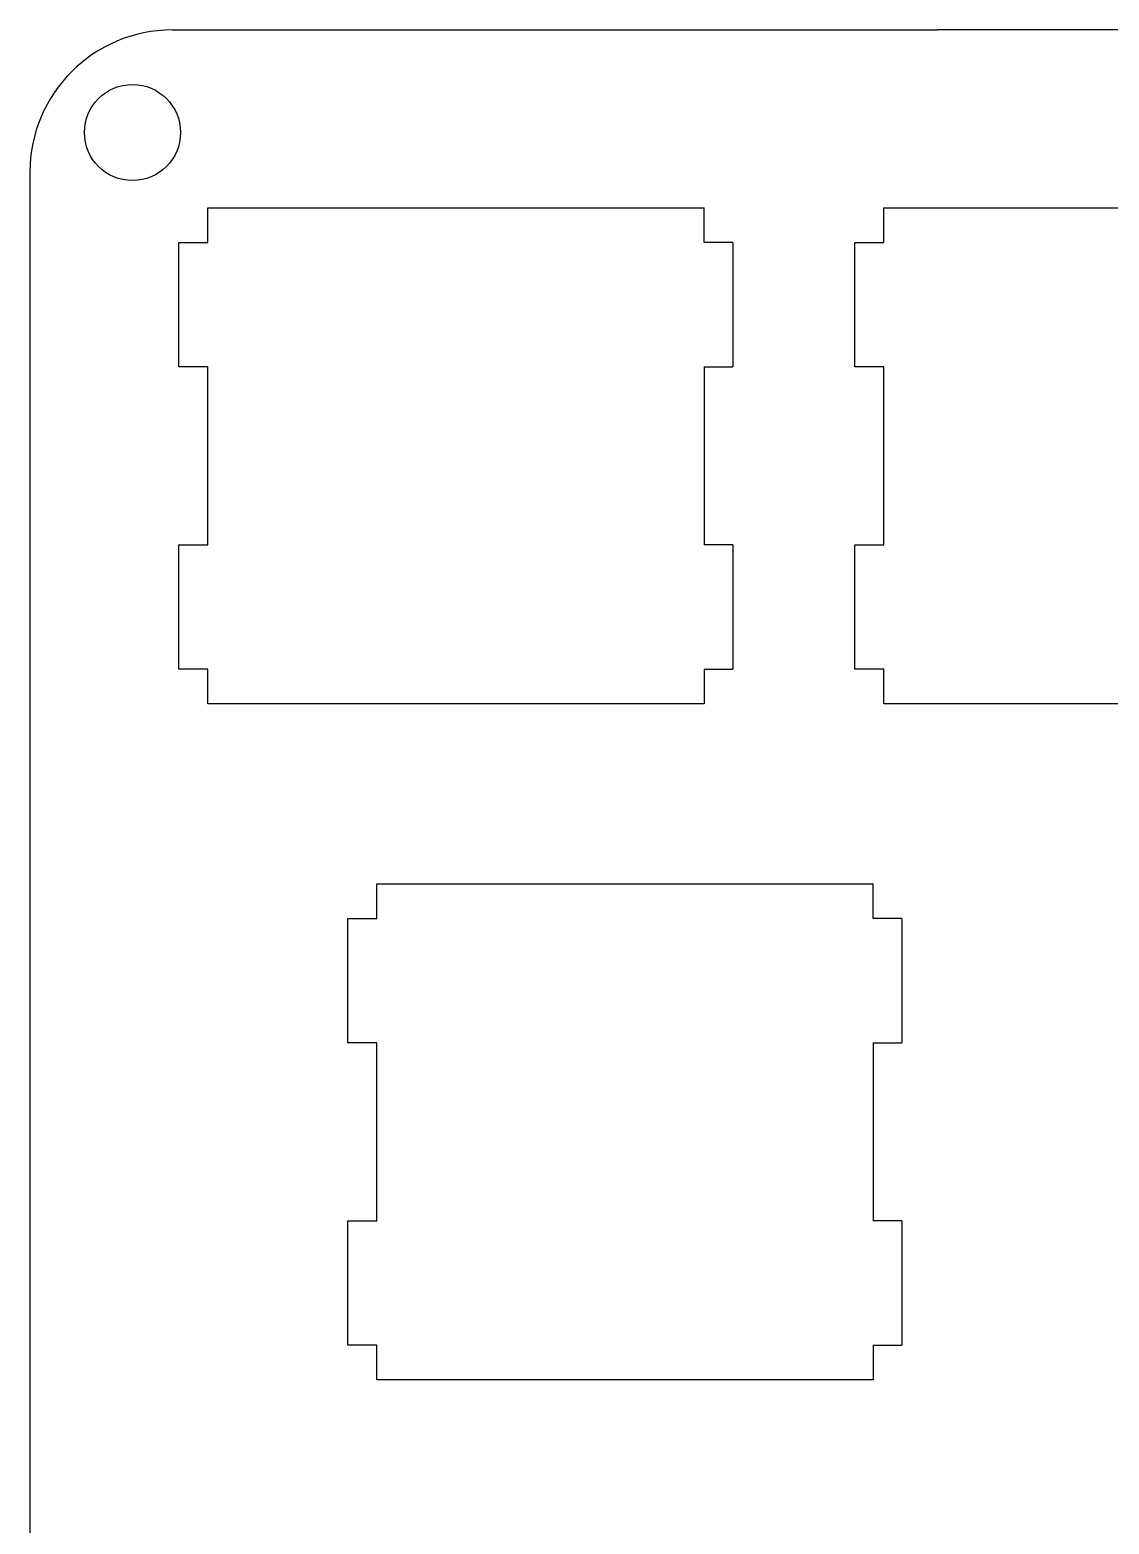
# Model space of a CAD drawing. Extents: x 14 to 304, y 9 to 109.
# Drawn here: x 14.13 to 44.46, y 67.31 to 109.31 of the extents above; entities that cross this region are included whole.
import ezdxf

# ---------------------------------------------------------------- set-up
doc = ezdxf.new("R2010")
doc.units = 0
doc.layers.add('LAYER_1', color=7, linetype='CONTINUOUS')

msp = doc.modelspace()

# ---------------------------------------------------------------- linework, layer by layer
at = {"layer": 'LAYER_1', "linetype": 'BYBLOCK'}
for p, q in [((18.126, 109.31), (39.626, 109.31)), ((300.07, 109.313), (39.626, 109.31)), ((14.126, 105.31), (14.126, 32.37))]:
    msp.add_line(p, q, dxfattribs=at)
for points in [[(19.127, 104.313, 0), (19.197, 104.313, 0), (19.401, 104.313, 0), (19.726, 104.313, 0), (20.16, 104.313, 0), (20.69, 104.313, 0), (21.306, 104.313, 0), (21.994, 104.313, 0), (22.742, 104.313, 0), (23.539, 104.313, 0), (24.372, 104.313, 0), (25.23, 104.313, 0), (26.099, 104.313, 0), (26.969, 104.313, 0), (27.826, 104.313, 0), (28.659, 104.313, 0), (29.456, 104.313, 0), (30.205, 104.313, 0), (30.893, 104.313, 0), (31.508, 104.313, 0), (32.039, 104.313, 0), (32.473, 104.313, 0), (32.797, 104.313, 0), (33.001, 104.313, 0), (33.072, 104.313, 0)], [(19.127, 103.334, 0), (19.127, 103.339, 0), (19.127, 103.353, 0), (19.127, 103.376, 0), (19.127, 103.406, 0), (19.127, 103.444, 0), (19.127, 103.487, 0), (19.127, 103.535, 0), (19.127, 103.588, 0), (19.127, 103.644, 0), (19.127, 103.702, 0), (19.127, 103.762, 0), (19.127, 103.823, 0), (19.127, 103.884, 0), (19.127, 103.944, 0), (19.127, 104.003, 0), (19.127, 104.059, 0), (19.127, 104.111, 0), (19.127, 104.16, 0), (19.127, 104.203, 0), (19.127, 104.24, 0), (19.127, 104.271, 0), (19.127, 104.293, 0), (19.127, 104.308, 0), (19.127, 104.313, 0)], [(33.072, 103.334, 0), (33.072, 103.339, 0), (33.072, 103.353, 0), (33.072, 103.376, 0), (33.072, 103.406, 0), (33.072, 103.444, 0), (33.072, 103.487, 0), (33.072, 103.535, 0), (33.072, 103.588, 0), (33.072, 103.644, 0), (33.072, 103.702, 0), (33.072, 103.762, 0), (33.072, 103.823, 0), (33.072, 103.884, 0), (33.072, 103.944, 0), (33.072, 104.003, 0), (33.072, 104.059, 0), (33.072, 104.111, 0), (33.072, 104.16, 0), (33.072, 104.203, 0), (33.072, 104.24, 0), (33.072, 104.271, 0), (33.072, 104.293, 0), (33.072, 104.308, 0), (33.072, 104.313, 0)], [(38.127, 104.313, 0), (38.197, 104.313, 0), (38.401, 104.313, 0), (38.726, 104.313, 0), (39.16, 104.313, 0), (39.69, 104.313, 0), (40.306, 104.313, 0), (40.994, 104.313, 0), (41.742, 104.313, 0), (42.539, 104.313, 0), (43.372, 104.313, 0), (44.23, 104.313, 0), (45.099, 104.313, 0)], [(38.127, 103.334, 0), (38.127, 103.339, 0), (38.127, 103.353, 0), (38.127, 103.376, 0), (38.127, 103.406, 0), (38.127, 103.444, 0), (38.127, 103.487, 0), (38.127, 103.535, 0), (38.127, 103.588, 0), (38.127, 103.644, 0), (38.127, 103.702, 0), (38.127, 103.762, 0), (38.127, 103.823, 0), (38.127, 103.884, 0), (38.127, 103.944, 0), (38.127, 104.003, 0), (38.127, 104.059, 0), (38.127, 104.111, 0), (38.127, 104.16, 0), (38.127, 104.203, 0), (38.127, 104.24, 0), (38.127, 104.271, 0), (38.127, 104.293, 0), (38.127, 104.308, 0), (38.127, 104.313, 0)], [(18.315, 99.84, 0), (18.315, 99.858, 0), (18.315, 99.909, 0), (18.315, 99.99, 0), (18.315, 100.099, 0), (18.315, 100.232, 0), (18.315, 100.386, 0), (18.315, 100.558, 0), (18.315, 100.746, 0), (18.315, 100.946, 0), (18.315, 101.154, 0), (18.315, 101.369, 0), (18.315, 101.587, 0), (18.315, 101.805, 0), (18.315, 102.02, 0), (18.315, 102.228, 0), (18.315, 102.428, 0), (18.315, 102.616, 0), (18.315, 102.788, 0), (18.315, 102.942, 0), (18.315, 103.075, 0), (18.315, 103.184, 0), (18.315, 103.265, 0), (18.315, 103.316, 0), (18.315, 103.334, 0)], [(18.315, 103.334, 0), (18.319, 103.334, 0), (18.331, 103.334, 0), (18.35, 103.334, 0), (18.375, 103.334, 0), (18.406, 103.334, 0), (18.442, 103.334, 0), (18.482, 103.334, 0), (18.526, 103.334, 0), (18.572, 103.334, 0), (18.62, 103.334, 0), (18.67, 103.334, 0), (18.721, 103.334, 0), (18.772, 103.334, 0), (18.821, 103.334, 0), (18.87, 103.334, 0), (18.916, 103.334, 0), (18.96, 103.334, 0), (19, 103.334, 0), (19.036, 103.334, 0), (19.067, 103.334, 0), (19.092, 103.334, 0), (19.111, 103.334, 0), (19.123, 103.334, 0), (19.127, 103.334, 0)], [(33.883, 103.334, 0), (33.879, 103.334, 0), (33.867, 103.334, 0), (33.848, 103.334, 0), (33.823, 103.334, 0), (33.792, 103.334, 0), (33.756, 103.334, 0), (33.716, 103.334, 0), (33.673, 103.334, 0), (33.626, 103.334, 0), (33.578, 103.334, 0), (33.528, 103.334, 0), (33.477, 103.334, 0), (33.427, 103.334, 0), (33.377, 103.334, 0), (33.328, 103.334, 0), (33.282, 103.334, 0), (33.239, 103.334, 0), (33.199, 103.334, 0), (33.163, 103.334, 0), (33.132, 103.334, 0), (33.107, 103.334, 0), (33.088, 103.334, 0), (33.076, 103.334, 0), (33.072, 103.334, 0)], [(33.883, 103.334, 0), (33.883, 103.316, 0), (33.883, 103.265, 0), (33.883, 103.184, 0), (33.883, 103.075, 0), (33.883, 102.942, 0), (33.883, 102.788, 0), (33.883, 102.616, 0), (33.883, 102.428, 0), (33.883, 102.228, 0), (33.883, 102.02, 0), (33.883, 101.805, 0), (33.883, 101.587, 0), (33.883, 101.369, 0), (33.883, 101.154, 0), (33.883, 100.946, 0), (33.883, 100.746, 0), (33.883, 100.558, 0), (33.883, 100.386, 0), (33.883, 100.232, 0), (33.883, 100.099, 0), (33.883, 99.99, 0), (33.883, 99.909, 0), (33.883, 99.858, 0), (33.883, 99.84, 0)], [(37.315, 99.84, 0), (37.315, 99.858, 0), (37.315, 99.909, 0), (37.315, 99.99, 0), (37.315, 100.099, 0), (37.315, 100.232, 0), (37.315, 100.386, 0), (37.315, 100.558, 0), (37.315, 100.746, 0), (37.315, 100.946, 0), (37.315, 101.154, 0), (37.315, 101.369, 0), (37.315, 101.587, 0), (37.315, 101.805, 0), (37.315, 102.02, 0), (37.315, 102.228, 0), (37.315, 102.428, 0), (37.315, 102.616, 0), (37.315, 102.788, 0), (37.315, 102.942, 0), (37.315, 103.075, 0), (37.315, 103.184, 0), (37.315, 103.265, 0), (37.315, 103.316, 0), (37.315, 103.334, 0)], [(37.315, 103.334, 0), (37.319, 103.334, 0), (37.331, 103.334, 0), (37.35, 103.334, 0), (37.375, 103.334, 0), (37.406, 103.334, 0), (37.442, 103.334, 0), (37.482, 103.334, 0), (37.526, 103.334, 0), (37.572, 103.334, 0), (37.62, 103.334, 0), (37.67, 103.334, 0), (37.721, 103.334, 0), (37.772, 103.334, 0), (37.821, 103.334, 0), (37.87, 103.334, 0), (37.916, 103.334, 0), (37.96, 103.334, 0), (38, 103.334, 0), (38.036, 103.334, 0), (38.067, 103.334, 0), (38.092, 103.334, 0), (38.111, 103.334, 0), (38.123, 103.334, 0), (38.127, 103.334, 0)], [(19.127, 99.84, 0), (19.123, 99.84, 0), (19.111, 99.84, 0), (19.092, 99.84, 0), (19.067, 99.84, 0), (19.036, 99.84, 0), (19, 99.84, 0), (18.96, 99.84, 0), (18.916, 99.84, 0), (18.87, 99.84, 0), (18.821, 99.84, 0), (18.772, 99.84, 0), (18.721, 99.84, 0), (18.67, 99.84, 0), (18.62, 99.84, 0), (18.572, 99.84, 0), (18.526, 99.84, 0), (18.482, 99.84, 0), (18.442, 99.84, 0), (18.406, 99.84, 0), (18.375, 99.84, 0), (18.35, 99.84, 0), (18.331, 99.84, 0), (18.319, 99.84, 0), (18.315, 99.84, 0)], [(19.127, 94.84, 0), (19.127, 94.865, 0), (19.127, 94.938, 0), (19.127, 95.055, 0), (19.127, 95.21, 0), (19.127, 95.401, 0), (19.127, 95.621, 0), (19.127, 95.868, 0), (19.127, 96.136, 0), (19.127, 96.422, 0), (19.127, 96.721, 0), (19.127, 97.028, 0), (19.127, 97.34, 0), (19.127, 97.652, 0), (19.127, 97.959, 0), (19.127, 98.258, 0), (19.127, 98.544, 0), (19.127, 98.812, 0), (19.127, 99.059, 0), (19.127, 99.279, 0), (19.127, 99.47, 0), (19.127, 99.625, 0), (19.127, 99.742, 0), (19.127, 99.815, 0), (19.127, 99.84, 0)], [(33.072, 99.84, 0), (33.072, 99.815, 0), (33.072, 99.742, 0), (33.072, 99.625, 0), (33.072, 99.47, 0), (33.072, 99.279, 0), (33.072, 99.059, 0), (33.072, 98.812, 0), (33.072, 98.544, 0), (33.072, 98.258, 0), (33.072, 97.959, 0), (33.072, 97.652, 0), (33.072, 97.34, 0), (33.072, 97.028, 0), (33.072, 96.721, 0), (33.072, 96.422, 0), (33.072, 96.136, 0), (33.072, 95.868, 0), (33.072, 95.621, 0), (33.072, 95.401, 0), (33.072, 95.21, 0), (33.072, 95.055, 0), (33.072, 94.938, 0), (33.072, 94.865, 0), (33.072, 94.84, 0)], [(33.072, 99.84, 0), (33.076, 99.84, 0), (33.088, 99.84, 0), (33.107, 99.84, 0), (33.132, 99.84, 0), (33.163, 99.84, 0), (33.199, 99.84, 0), (33.239, 99.84, 0), (33.282, 99.84, 0), (33.328, 99.84, 0), (33.377, 99.84, 0), (33.427, 99.84, 0), (33.477, 99.84, 0), (33.528, 99.84, 0), (33.578, 99.84, 0), (33.626, 99.84, 0), (33.673, 99.84, 0), (33.716, 99.84, 0), (33.756, 99.84, 0), (33.792, 99.84, 0), (33.823, 99.84, 0), (33.848, 99.84, 0), (33.867, 99.84, 0), (33.879, 99.84, 0), (33.883, 99.84, 0)], [(38.127, 99.84, 0), (38.123, 99.84, 0), (38.111, 99.84, 0), (38.092, 99.84, 0), (38.067, 99.84, 0), (38.036, 99.84, 0), (38, 99.84, 0), (37.96, 99.84, 0), (37.916, 99.84, 0), (37.87, 99.84, 0), (37.821, 99.84, 0), (37.772, 99.84, 0), (37.721, 99.84, 0), (37.67, 99.84, 0), (37.62, 99.84, 0), (37.572, 99.84, 0), (37.526, 99.84, 0), (37.482, 99.84, 0), (37.442, 99.84, 0), (37.406, 99.84, 0), (37.375, 99.84, 0), (37.35, 99.84, 0), (37.331, 99.84, 0), (37.319, 99.84, 0), (37.315, 99.84, 0)], [(38.127, 94.84, 0), (38.127, 94.865, 0), (38.127, 94.938, 0), (38.127, 95.055, 0), (38.127, 95.21, 0), (38.127, 95.401, 0), (38.127, 95.621, 0), (38.127, 95.868, 0), (38.127, 96.136, 0), (38.127, 96.422, 0), (38.127, 96.721, 0), (38.127, 97.028, 0), (38.127, 97.34, 0), (38.127, 97.652, 0), (38.127, 97.959, 0), (38.127, 98.258, 0), (38.127, 98.544, 0), (38.127, 98.812, 0), (38.127, 99.059, 0), (38.127, 99.279, 0), (38.127, 99.47, 0), (38.127, 99.625, 0), (38.127, 99.742, 0), (38.127, 99.815, 0), (38.127, 99.84, 0)], [(18.315, 91.346, 0), (18.315, 91.364, 0), (18.315, 91.415, 0), (18.315, 91.496, 0), (18.315, 91.605, 0), (18.315, 91.738, 0), (18.315, 91.892, 0), (18.315, 92.064, 0), (18.315, 92.252, 0), (18.315, 92.452, 0), (18.315, 92.66, 0), (18.315, 92.875, 0), (18.315, 93.093, 0), (18.315, 93.311, 0), (18.315, 93.526, 0), (18.315, 93.735, 0), (18.315, 93.934, 0), (18.315, 94.122, 0), (18.315, 94.294, 0), (18.315, 94.448, 0), (18.315, 94.581, 0), (18.315, 94.69, 0), (18.315, 94.771, 0), (18.315, 94.822, 0), (18.315, 94.84, 0)], [(18.315, 94.84, 0), (18.319, 94.84, 0), (18.331, 94.84, 0), (18.35, 94.84, 0), (18.375, 94.84, 0), (18.406, 94.84, 0), (18.442, 94.84, 0), (18.482, 94.84, 0), (18.526, 94.84, 0), (18.572, 94.84, 0), (18.62, 94.84, 0), (18.67, 94.84, 0), (18.721, 94.84, 0), (18.772, 94.84, 0), (18.821, 94.84, 0), (18.87, 94.84, 0), (18.916, 94.84, 0), (18.96, 94.84, 0), (19, 94.84, 0), (19.036, 94.84, 0), (19.067, 94.84, 0), (19.092, 94.84, 0), (19.111, 94.84, 0), (19.123, 94.84, 0), (19.127, 94.84, 0)], [(33.883, 94.84, 0), (33.879, 94.84, 0), (33.867, 94.84, 0), (33.848, 94.84, 0), (33.823, 94.84, 0), (33.792, 94.84, 0), (33.756, 94.84, 0), (33.716, 94.84, 0), (33.673, 94.84, 0), (33.626, 94.84, 0), (33.578, 94.84, 0), (33.528, 94.84, 0), (33.477, 94.84, 0), (33.427, 94.84, 0), (33.377, 94.84, 0), (33.328, 94.84, 0), (33.282, 94.84, 0), (33.239, 94.84, 0), (33.199, 94.84, 0), (33.163, 94.84, 0), (33.132, 94.84, 0), (33.107, 94.84, 0), (33.088, 94.84, 0), (33.076, 94.84, 0), (33.072, 94.84, 0)], [(33.883, 94.84, 0), (33.883, 94.822, 0), (33.883, 94.771, 0), (33.883, 94.69, 0), (33.883, 94.581, 0), (33.883, 94.448, 0), (33.883, 94.294, 0), (33.883, 94.122, 0), (33.883, 93.934, 0), (33.883, 93.735, 0), (33.883, 93.526, 0), (33.883, 93.311, 0), (33.883, 93.093, 0), (33.883, 92.875, 0), (33.883, 92.66, 0), (33.883, 92.452, 0), (33.883, 92.252, 0), (33.883, 92.064, 0), (33.883, 91.892, 0), (33.883, 91.738, 0), (33.883, 91.605, 0), (33.883, 91.496, 0), (33.883, 91.415, 0), (33.883, 91.364, 0), (33.883, 91.346, 0)], [(37.315, 91.346, 0), (37.315, 91.364, 0), (37.315, 91.415, 0), (37.315, 91.496, 0), (37.315, 91.605, 0), (37.315, 91.738, 0), (37.315, 91.892, 0), (37.315, 92.064, 0), (37.315, 92.252, 0), (37.315, 92.452, 0), (37.315, 92.66, 0), (37.315, 92.875, 0), (37.315, 93.093, 0), (37.315, 93.311, 0), (37.315, 93.526, 0), (37.315, 93.735, 0), (37.315, 93.934, 0), (37.315, 94.122, 0), (37.315, 94.294, 0), (37.315, 94.448, 0), (37.315, 94.581, 0), (37.315, 94.69, 0), (37.315, 94.771, 0), (37.315, 94.822, 0), (37.315, 94.84, 0)], [(37.315, 94.84, 0), (37.319, 94.84, 0), (37.331, 94.84, 0), (37.35, 94.84, 0), (37.375, 94.84, 0), (37.406, 94.84, 0), (37.442, 94.84, 0), (37.482, 94.84, 0), (37.526, 94.84, 0), (37.572, 94.84, 0), (37.62, 94.84, 0), (37.67, 94.84, 0), (37.721, 94.84, 0), (37.772, 94.84, 0), (37.821, 94.84, 0), (37.87, 94.84, 0), (37.916, 94.84, 0), (37.96, 94.84, 0), (38, 94.84, 0), (38.036, 94.84, 0), (38.067, 94.84, 0), (38.092, 94.84, 0), (38.111, 94.84, 0), (38.123, 94.84, 0), (38.127, 94.84, 0)], [(19.127, 91.346, 0), (19.123, 91.346, 0), (19.111, 91.346, 0), (19.092, 91.346, 0), (19.067, 91.346, 0), (19.036, 91.346, 0), (19, 91.346, 0), (18.96, 91.346, 0), (18.916, 91.346, 0), (18.87, 91.346, 0), (18.821, 91.346, 0), (18.772, 91.346, 0), (18.721, 91.346, 0), (18.67, 91.346, 0), (18.62, 91.346, 0), (18.572, 91.346, 0), (18.526, 91.346, 0), (18.482, 91.346, 0), (18.442, 91.346, 0), (18.406, 91.346, 0), (18.375, 91.346, 0), (18.35, 91.346, 0), (18.331, 91.346, 0), (18.319, 91.346, 0), (18.315, 91.346, 0)], [(19.127, 90.367, 0), (19.127, 90.372, 0), (19.127, 90.387, 0), (19.127, 90.409, 0), (19.127, 90.44, 0), (19.127, 90.477, 0), (19.127, 90.52, 0), (19.127, 90.569, 0), (19.127, 90.621, 0), (19.127, 90.677, 0), (19.127, 90.736, 0), (19.127, 90.796, 0), (19.127, 90.857, 0), (19.127, 90.918, 0), (19.127, 90.978, 0), (19.127, 91.036, 0), (19.127, 91.092, 0), (19.127, 91.145, 0), (19.127, 91.193, 0), (19.127, 91.236, 0), (19.127, 91.274, 0), (19.127, 91.304, 0), (19.127, 91.327, 0), (19.127, 91.341, 0), (19.127, 91.346, 0)], [(33.072, 91.346, 0), (33.076, 91.346, 0), (33.088, 91.346, 0), (33.107, 91.346, 0), (33.132, 91.346, 0), (33.163, 91.346, 0), (33.199, 91.346, 0), (33.239, 91.346, 0), (33.282, 91.346, 0), (33.328, 91.346, 0), (33.377, 91.346, 0), (33.427, 91.346, 0), (33.477, 91.346, 0), (33.528, 91.346, 0), (33.578, 91.346, 0), (33.626, 91.346, 0), (33.673, 91.346, 0), (33.716, 91.346, 0), (33.756, 91.346, 0), (33.792, 91.346, 0), (33.823, 91.346, 0), (33.848, 91.346, 0), (33.867, 91.346, 0), (33.879, 91.346, 0), (33.883, 91.346, 0)], [(33.072, 91.346, 0), (33.072, 91.341, 0), (33.072, 91.327, 0), (33.072, 91.304, 0), (33.072, 91.274, 0), (33.072, 91.236, 0), (33.072, 91.193, 0), (33.072, 91.145, 0), (33.072, 91.092, 0), (33.072, 91.036, 0), (33.072, 90.978, 0), (33.072, 90.918, 0), (33.072, 90.857, 0), (33.072, 90.796, 0), (33.072, 90.736, 0), (33.072, 90.677, 0), (33.072, 90.621, 0), (33.072, 90.569, 0), (33.072, 90.52, 0), (33.072, 90.477, 0), (33.072, 90.44, 0), (33.072, 90.409, 0), (33.072, 90.387, 0), (33.072, 90.372, 0), (33.072, 90.367, 0)], [(38.127, 91.346, 0), (38.123, 91.346, 0), (38.111, 91.346, 0), (38.092, 91.346, 0), (38.067, 91.346, 0), (38.036, 91.346, 0), (38, 91.346, 0), (37.96, 91.346, 0), (37.916, 91.346, 0), (37.87, 91.346, 0), (37.821, 91.346, 0), (37.772, 91.346, 0), (37.721, 91.346, 0), (37.67, 91.346, 0), (37.62, 91.346, 0), (37.572, 91.346, 0), (37.526, 91.346, 0), (37.482, 91.346, 0), (37.442, 91.346, 0), (37.406, 91.346, 0), (37.375, 91.346, 0), (37.35, 91.346, 0), (37.331, 91.346, 0), (37.319, 91.346, 0), (37.315, 91.346, 0)], [(38.127, 90.367, 0), (38.127, 90.372, 0), (38.127, 90.387, 0), (38.127, 90.409, 0), (38.127, 90.44, 0), (38.127, 90.477, 0), (38.127, 90.52, 0), (38.127, 90.569, 0), (38.127, 90.621, 0), (38.127, 90.677, 0), (38.127, 90.736, 0), (38.127, 90.796, 0), (38.127, 90.857, 0), (38.127, 90.918, 0), (38.127, 90.978, 0), (38.127, 91.036, 0), (38.127, 91.092, 0), (38.127, 91.145, 0), (38.127, 91.193, 0), (38.127, 91.236, 0), (38.127, 91.274, 0), (38.127, 91.304, 0), (38.127, 91.327, 0), (38.127, 91.341, 0), (38.127, 91.346, 0)], [(33.072, 90.367, 0), (33.001, 90.367, 0), (32.797, 90.367, 0), (32.473, 90.367, 0), (32.039, 90.367, 0), (31.508, 90.367, 0), (30.893, 90.367, 0), (30.205, 90.367, 0), (29.456, 90.367, 0), (28.659, 90.367, 0), (27.826, 90.367, 0), (26.969, 90.367, 0), (26.099, 90.367, 0), (25.23, 90.367, 0), (24.372, 90.367, 0), (23.539, 90.367, 0), (22.742, 90.367, 0), (21.994, 90.367, 0), (21.306, 90.367, 0), (20.69, 90.367, 0), (20.16, 90.367, 0), (19.726, 90.367, 0), (19.401, 90.367, 0), (19.197, 90.367, 0), (19.127, 90.367, 0)], [(45.099, 90.367, 0), (44.23, 90.367, 0), (43.372, 90.367, 0), (42.539, 90.367, 0), (41.742, 90.367, 0), (40.994, 90.367, 0), (40.306, 90.367, 0), (39.69, 90.367, 0), (39.16, 90.367, 0), (38.726, 90.367, 0), (38.401, 90.367, 0), (38.197, 90.367, 0), (38.127, 90.367, 0)], [(23.877, 85.313, 0), (23.947, 85.313, 0), (24.151, 85.313, 0), (24.476, 85.313, 0), (24.91, 85.313, 0), (25.44, 85.313, 0), (26.056, 85.313, 0), (26.744, 85.313, 0), (27.492, 85.313, 0), (28.289, 85.313, 0), (29.122, 85.313, 0), (29.98, 85.313, 0), (30.849, 85.313, 0), (31.719, 85.313, 0), (32.576, 85.313, 0), (33.409, 85.313, 0), (34.206, 85.313, 0), (34.955, 85.313, 0), (35.643, 85.313, 0), (36.258, 85.313, 0), (36.789, 85.313, 0), (37.223, 85.313, 0), (37.547, 85.313, 0), (37.751, 85.313, 0), (37.822, 85.313, 0)], [(23.877, 84.334, 0), (23.877, 84.339, 0), (23.877, 84.353, 0), (23.877, 84.376, 0), (23.877, 84.406, 0), (23.877, 84.444, 0), (23.877, 84.487, 0), (23.877, 84.535, 0), (23.877, 84.588, 0), (23.877, 84.644, 0), (23.877, 84.702, 0), (23.877, 84.762, 0), (23.877, 84.823, 0), (23.877, 84.884, 0), (23.877, 84.944, 0), (23.877, 85.003, 0), (23.877, 85.059, 0), (23.877, 85.111, 0), (23.877, 85.16, 0), (23.877, 85.203, 0), (23.877, 85.24, 0), (23.877, 85.271, 0), (23.877, 85.293, 0), (23.877, 85.308, 0), (23.877, 85.313, 0)], [(37.822, 84.334, 0), (37.822, 84.339, 0), (37.822, 84.353, 0), (37.822, 84.376, 0), (37.822, 84.406, 0), (37.822, 84.444, 0), (37.822, 84.487, 0), (37.822, 84.535, 0), (37.822, 84.588, 0), (37.822, 84.644, 0), (37.822, 84.702, 0), (37.822, 84.762, 0), (37.822, 84.823, 0), (37.822, 84.884, 0), (37.822, 84.944, 0), (37.822, 85.003, 0), (37.822, 85.059, 0), (37.822, 85.111, 0), (37.822, 85.16, 0), (37.822, 85.203, 0), (37.822, 85.24, 0), (37.822, 85.271, 0), (37.822, 85.293, 0), (37.822, 85.308, 0), (37.822, 85.313, 0)], [(23.065, 80.84, 0), (23.065, 80.858, 0), (23.065, 80.909, 0), (23.065, 80.99, 0), (23.065, 81.099, 0), (23.065, 81.232, 0), (23.065, 81.386, 0), (23.065, 81.558, 0), (23.065, 81.746, 0), (23.065, 81.946, 0), (23.065, 82.154, 0), (23.065, 82.369, 0), (23.065, 82.587, 0), (23.065, 82.805, 0), (23.065, 83.02, 0), (23.065, 83.228, 0), (23.065, 83.428, 0), (23.065, 83.616, 0), (23.065, 83.788, 0), (23.065, 83.942, 0), (23.065, 84.075, 0), (23.065, 84.184, 0), (23.065, 84.265, 0), (23.065, 84.316, 0), (23.065, 84.334, 0)], [(23.065, 84.334, 0), (23.069, 84.334, 0), (23.081, 84.334, 0), (23.1, 84.334, 0), (23.125, 84.334, 0), (23.156, 84.334, 0), (23.192, 84.334, 0), (23.232, 84.334, 0), (23.276, 84.334, 0), (23.322, 84.334, 0), (23.37, 84.334, 0), (23.42, 84.334, 0), (23.471, 84.334, 0), (23.522, 84.334, 0), (23.571, 84.334, 0), (23.62, 84.334, 0), (23.666, 84.334, 0), (23.71, 84.334, 0), (23.75, 84.334, 0), (23.786, 84.334, 0), (23.817, 84.334, 0), (23.842, 84.334, 0), (23.861, 84.334, 0), (23.873, 84.334, 0), (23.877, 84.334, 0)], [(38.633, 84.334, 0), (38.629, 84.334, 0), (38.617, 84.334, 0), (38.598, 84.334, 0), (38.573, 84.334, 0), (38.542, 84.334, 0), (38.506, 84.334, 0), (38.466, 84.334, 0), (38.423, 84.334, 0), (38.376, 84.334, 0), (38.328, 84.334, 0), (38.278, 84.334, 0), (38.227, 84.334, 0), (38.177, 84.334, 0), (38.127, 84.334, 0), (38.078, 84.334, 0), (38.032, 84.334, 0), (37.989, 84.334, 0), (37.949, 84.334, 0), (37.913, 84.334, 0), (37.882, 84.334, 0), (37.857, 84.334, 0), (37.838, 84.334, 0), (37.826, 84.334, 0), (37.822, 84.334, 0)], [(38.633, 84.334, 0), (38.633, 84.316, 0), (38.633, 84.265, 0), (38.633, 84.184, 0), (38.633, 84.075, 0), (38.633, 83.942, 0), (38.633, 83.788, 0), (38.633, 83.616, 0), (38.633, 83.428, 0), (38.633, 83.228, 0), (38.633, 83.02, 0), (38.633, 82.805, 0), (38.633, 82.587, 0), (38.633, 82.369, 0), (38.633, 82.154, 0), (38.633, 81.946, 0), (38.633, 81.746, 0), (38.633, 81.558, 0), (38.633, 81.386, 0), (38.633, 81.232, 0), (38.633, 81.099, 0), (38.633, 80.99, 0), (38.633, 80.909, 0), (38.633, 80.858, 0), (38.633, 80.84, 0)], [(23.877, 80.84, 0), (23.873, 80.84, 0), (23.861, 80.84, 0), (23.842, 80.84, 0), (23.817, 80.84, 0), (23.786, 80.84, 0), (23.75, 80.84, 0), (23.71, 80.84, 0), (23.666, 80.84, 0), (23.62, 80.84, 0), (23.571, 80.84, 0), (23.522, 80.84, 0), (23.471, 80.84, 0), (23.42, 80.84, 0), (23.37, 80.84, 0), (23.322, 80.84, 0), (23.276, 80.84, 0), (23.232, 80.84, 0), (23.192, 80.84, 0), (23.156, 80.84, 0), (23.125, 80.84, 0), (23.1, 80.84, 0), (23.081, 80.84, 0), (23.069, 80.84, 0), (23.065, 80.84, 0)], [(23.877, 75.84, 0), (23.877, 75.865, 0), (23.877, 75.938, 0), (23.877, 76.055, 0), (23.877, 76.21, 0), (23.877, 76.401, 0), (23.877, 76.621, 0), (23.877, 76.868, 0), (23.877, 77.136, 0), (23.877, 77.422, 0), (23.877, 77.721, 0), (23.877, 78.028, 0), (23.877, 78.34, 0), (23.877, 78.652, 0), (23.877, 78.959, 0), (23.877, 79.258, 0), (23.877, 79.544, 0), (23.877, 79.812, 0), (23.877, 80.059, 0), (23.877, 80.279, 0), (23.877, 80.47, 0), (23.877, 80.625, 0), (23.877, 80.742, 0), (23.877, 80.815, 0), (23.877, 80.84, 0)], [(37.822, 80.84, 0), (37.822, 80.815, 0), (37.822, 80.742, 0), (37.822, 80.625, 0), (37.822, 80.47, 0), (37.822, 80.279, 0), (37.822, 80.059, 0), (37.822, 79.812, 0), (37.822, 79.544, 0), (37.822, 79.258, 0), (37.822, 78.959, 0), (37.822, 78.652, 0), (37.822, 78.34, 0), (37.822, 78.028, 0), (37.822, 77.721, 0), (37.822, 77.422, 0), (37.822, 77.136, 0), (37.822, 76.868, 0), (37.822, 76.621, 0), (37.822, 76.401, 0), (37.822, 76.21, 0), (37.822, 76.055, 0), (37.822, 75.938, 0), (37.822, 75.865, 0), (37.822, 75.84, 0)], [(37.822, 80.84, 0), (37.826, 80.84, 0), (37.838, 80.84, 0), (37.857, 80.84, 0), (37.882, 80.84, 0), (37.913, 80.84, 0), (37.949, 80.84, 0), (37.989, 80.84, 0), (38.032, 80.84, 0), (38.078, 80.84, 0), (38.127, 80.84, 0), (38.177, 80.84, 0), (38.227, 80.84, 0), (38.278, 80.84, 0), (38.328, 80.84, 0), (38.376, 80.84, 0), (38.423, 80.84, 0), (38.466, 80.84, 0), (38.506, 80.84, 0), (38.542, 80.84, 0), (38.573, 80.84, 0), (38.598, 80.84, 0), (38.617, 80.84, 0), (38.629, 80.84, 0), (38.633, 80.84, 0)], [(23.065, 72.346, 0), (23.065, 72.364, 0), (23.065, 72.415, 0), (23.065, 72.496, 0), (23.065, 72.605, 0), (23.065, 72.738, 0), (23.065, 72.892, 0), (23.065, 73.064, 0), (23.065, 73.252, 0), (23.065, 73.452, 0), (23.065, 73.66, 0), (23.065, 73.875, 0), (23.065, 74.093, 0), (23.065, 74.311, 0), (23.065, 74.526, 0), (23.065, 74.735, 0), (23.065, 74.934, 0), (23.065, 75.122, 0), (23.065, 75.294, 0), (23.065, 75.448, 0), (23.065, 75.581, 0), (23.065, 75.69, 0), (23.065, 75.771, 0), (23.065, 75.822, 0), (23.065, 75.84, 0)], [(23.065, 75.84, 0), (23.069, 75.84, 0), (23.081, 75.84, 0), (23.1, 75.84, 0), (23.125, 75.84, 0), (23.156, 75.84, 0), (23.192, 75.84, 0), (23.232, 75.84, 0), (23.276, 75.84, 0), (23.322, 75.84, 0), (23.37, 75.84, 0), (23.42, 75.84, 0), (23.471, 75.84, 0), (23.522, 75.84, 0), (23.571, 75.84, 0), (23.62, 75.84, 0), (23.666, 75.84, 0), (23.71, 75.84, 0), (23.75, 75.84, 0), (23.786, 75.84, 0), (23.817, 75.84, 0), (23.842, 75.84, 0), (23.861, 75.84, 0), (23.873, 75.84, 0), (23.877, 75.84, 0)], [(38.633, 75.84, 0), (38.629, 75.84, 0), (38.617, 75.84, 0), (38.598, 75.84, 0), (38.573, 75.84, 0), (38.542, 75.84, 0), (38.506, 75.84, 0), (38.466, 75.84, 0), (38.423, 75.84, 0), (38.376, 75.84, 0), (38.328, 75.84, 0), (38.278, 75.84, 0), (38.227, 75.84, 0), (38.177, 75.84, 0), (38.127, 75.84, 0), (38.078, 75.84, 0), (38.032, 75.84, 0), (37.989, 75.84, 0), (37.949, 75.84, 0), (37.913, 75.84, 0), (37.882, 75.84, 0), (37.857, 75.84, 0), (37.838, 75.84, 0), (37.826, 75.84, 0), (37.822, 75.84, 0)], [(38.633, 75.84, 0), (38.633, 75.822, 0), (38.633, 75.771, 0), (38.633, 75.69, 0), (38.633, 75.581, 0), (38.633, 75.448, 0), (38.633, 75.294, 0), (38.633, 75.122, 0), (38.633, 74.934, 0), (38.633, 74.735, 0), (38.633, 74.526, 0), (38.633, 74.311, 0), (38.633, 74.093, 0), (38.633, 73.875, 0), (38.633, 73.66, 0), (38.633, 73.452, 0), (38.633, 73.252, 0), (38.633, 73.064, 0), (38.633, 72.892, 0), (38.633, 72.738, 0), (38.633, 72.605, 0), (38.633, 72.496, 0), (38.633, 72.415, 0), (38.633, 72.364, 0), (38.633, 72.346, 0)], [(23.877, 72.346, 0), (23.873, 72.346, 0), (23.861, 72.346, 0), (23.842, 72.346, 0), (23.817, 72.346, 0), (23.786, 72.346, 0), (23.75, 72.346, 0), (23.71, 72.346, 0), (23.666, 72.346, 0), (23.62, 72.346, 0), (23.571, 72.346, 0), (23.522, 72.346, 0), (23.471, 72.346, 0), (23.42, 72.346, 0), (23.37, 72.346, 0), (23.322, 72.346, 0), (23.276, 72.346, 0), (23.232, 72.346, 0), (23.192, 72.346, 0), (23.156, 72.346, 0), (23.125, 72.346, 0), (23.1, 72.346, 0), (23.081, 72.346, 0), (23.069, 72.346, 0), (23.065, 72.346, 0)], [(23.877, 71.367, 0), (23.877, 71.372, 0), (23.877, 71.387, 0), (23.877, 71.409, 0), (23.877, 71.44, 0), (23.877, 71.477, 0), (23.877, 71.52, 0), (23.877, 71.569, 0), (23.877, 71.621, 0), (23.877, 71.677, 0), (23.877, 71.736, 0), (23.877, 71.796, 0), (23.877, 71.857, 0), (23.877, 71.918, 0), (23.877, 71.978, 0), (23.877, 72.036, 0), (23.877, 72.092, 0), (23.877, 72.145, 0), (23.877, 72.193, 0), (23.877, 72.236, 0), (23.877, 72.274, 0), (23.877, 72.304, 0), (23.877, 72.327, 0), (23.877, 72.341, 0), (23.877, 72.346, 0)], [(37.822, 72.346, 0), (37.826, 72.346, 0), (37.838, 72.346, 0), (37.857, 72.346, 0), (37.882, 72.346, 0), (37.913, 72.346, 0), (37.949, 72.346, 0), (37.989, 72.346, 0), (38.032, 72.346, 0), (38.078, 72.346, 0), (38.127, 72.346, 0), (38.177, 72.346, 0), (38.227, 72.346, 0), (38.278, 72.346, 0), (38.328, 72.346, 0), (38.376, 72.346, 0), (38.423, 72.346, 0), (38.466, 72.346, 0), (38.506, 72.346, 0), (38.542, 72.346, 0), (38.573, 72.346, 0), (38.598, 72.346, 0), (38.617, 72.346, 0), (38.629, 72.346, 0), (38.633, 72.346, 0)], [(37.822, 72.346, 0), (37.822, 72.341, 0), (37.822, 72.327, 0), (37.822, 72.304, 0), (37.822, 72.274, 0), (37.822, 72.236, 0), (37.822, 72.193, 0), (37.822, 72.145, 0), (37.822, 72.092, 0), (37.822, 72.036, 0), (37.822, 71.978, 0), (37.822, 71.918, 0), (37.822, 71.857, 0), (37.822, 71.796, 0), (37.822, 71.736, 0), (37.822, 71.677, 0), (37.822, 71.621, 0), (37.822, 71.569, 0), (37.822, 71.52, 0), (37.822, 71.477, 0), (37.822, 71.44, 0), (37.822, 71.409, 0), (37.822, 71.387, 0), (37.822, 71.372, 0), (37.822, 71.367, 0)], [(37.822, 71.367, 0), (37.751, 71.367, 0), (37.547, 71.367, 0), (37.223, 71.367, 0), (36.789, 71.367, 0), (36.258, 71.367, 0), (35.643, 71.367, 0), (34.955, 71.367, 0), (34.206, 71.367, 0), (33.409, 71.367, 0), (32.576, 71.367, 0), (31.719, 71.367, 0), (30.849, 71.367, 0), (29.98, 71.367, 0), (29.122, 71.367, 0), (28.289, 71.367, 0), (27.492, 71.367, 0), (26.744, 71.367, 0), (26.056, 71.367, 0), (25.44, 71.367, 0), (24.91, 71.367, 0), (24.476, 71.367, 0), (24.151, 71.367, 0), (23.947, 71.367, 0), (23.877, 71.367, 0)]]:
    msp.add_polyline3d(points, dxfattribs=at)
at = {"layer": 'LAYER_1'}
msp.add_circle((17.009, 106.428), 1.35, dxfattribs=at)
msp.add_arc((18.126, 105.31), 4, 90, 180, dxfattribs=at)

doc.saveas('drawing.dxf')
